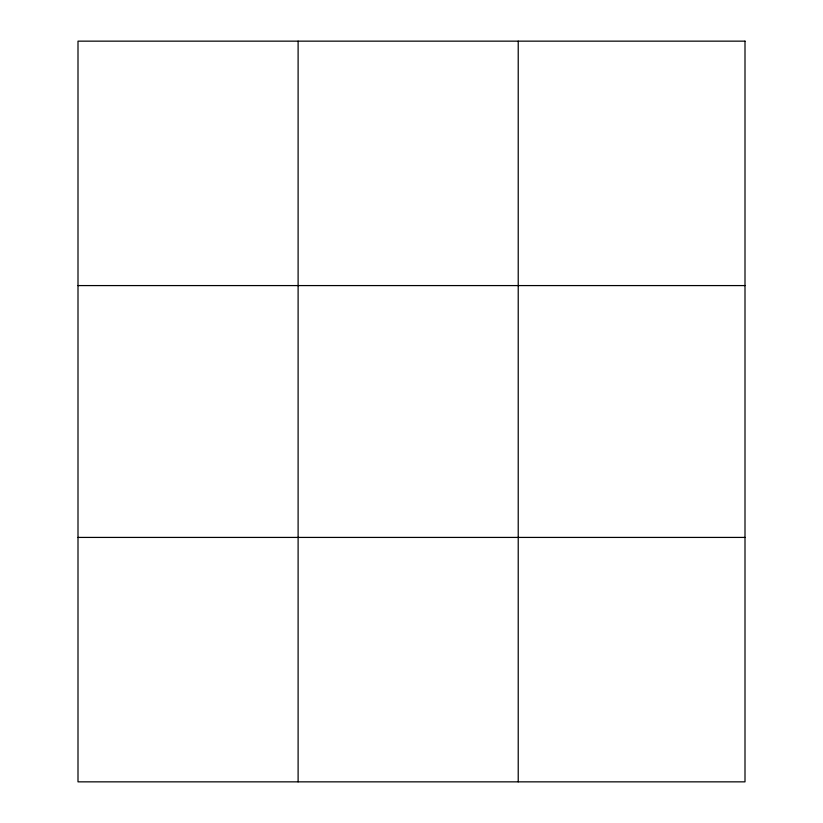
<?xml version="1.0" encoding="UTF-8"?>
<svg xmlns="http://www.w3.org/2000/svg" width="823" height="823" viewBox="0 0 823 823"><rect width="100%" height="100%" fill="white"/><g stroke="black" fill="none" stroke-linecap="round" stroke-linejoin="round"><path stroke-width="1.23" d="M298.111 41.15L298.111 781.85M518.223 41.15L518.223 781.85M78 285.581L745 285.581M78 537.419L745 537.419M745 41.15L745 781.85L78 781.85L78 41.15L745 41.15"/></g></svg>
